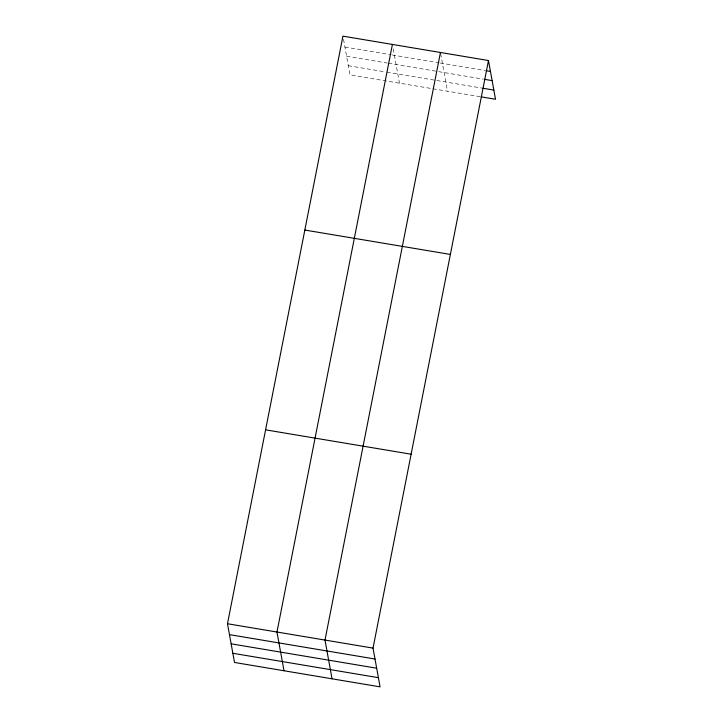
<?xml version="1.0" encoding="UTF-8"?>
<svg xmlns="http://www.w3.org/2000/svg" width="723" height="723" viewBox="0 0 723 723"><rect width="100%" height="100%" fill="white"/><g stroke="black" fill="none" stroke-linecap="round" stroke-linejoin="round"><path stroke-width="0.54" stroke-dasharray="3.62 2.71" d="M344.916 47.049L391.098 54.785M392.2 54.966L439.159 62.838M440.244 63.018L484.997 70.511M346.588 56.231L387.275 63.046M388.368 63.235L437.551 71.469M438.644 71.658L483.398 79.15M348.305 65.694L385.693 71.957M386.796 72.146L481.843 88.07M480.235 96.701L349.977 74.885L342.937 36.15M440.65 53.574L447.492 91.215M393.213 48.803L399.458 83.172"/><path stroke-width="1.08" d="M488.477 60.533L373.023 648.115L380.063 686.85L234.523 662.467L227.483 623.741L342.937 36.15L488.477 60.533L495.517 99.259L481.328 96.882M392.417 44.437L276.963 632.029L284.003 670.763M440.452 52.481L324.998 640.072L332.038 678.807M486.091 70.7L490.456 71.432M484.491 79.331L492.128 80.615M482.937 88.251L493.845 90.077M304.835 230.05L450.384 254.433M265.585 429.833L411.125 454.216M227.483 623.741L373.023 648.115M229.462 634.64L375.011 659.015M231.134 643.822L376.674 668.206M232.851 653.285L378.391 677.668"/></g></svg>
